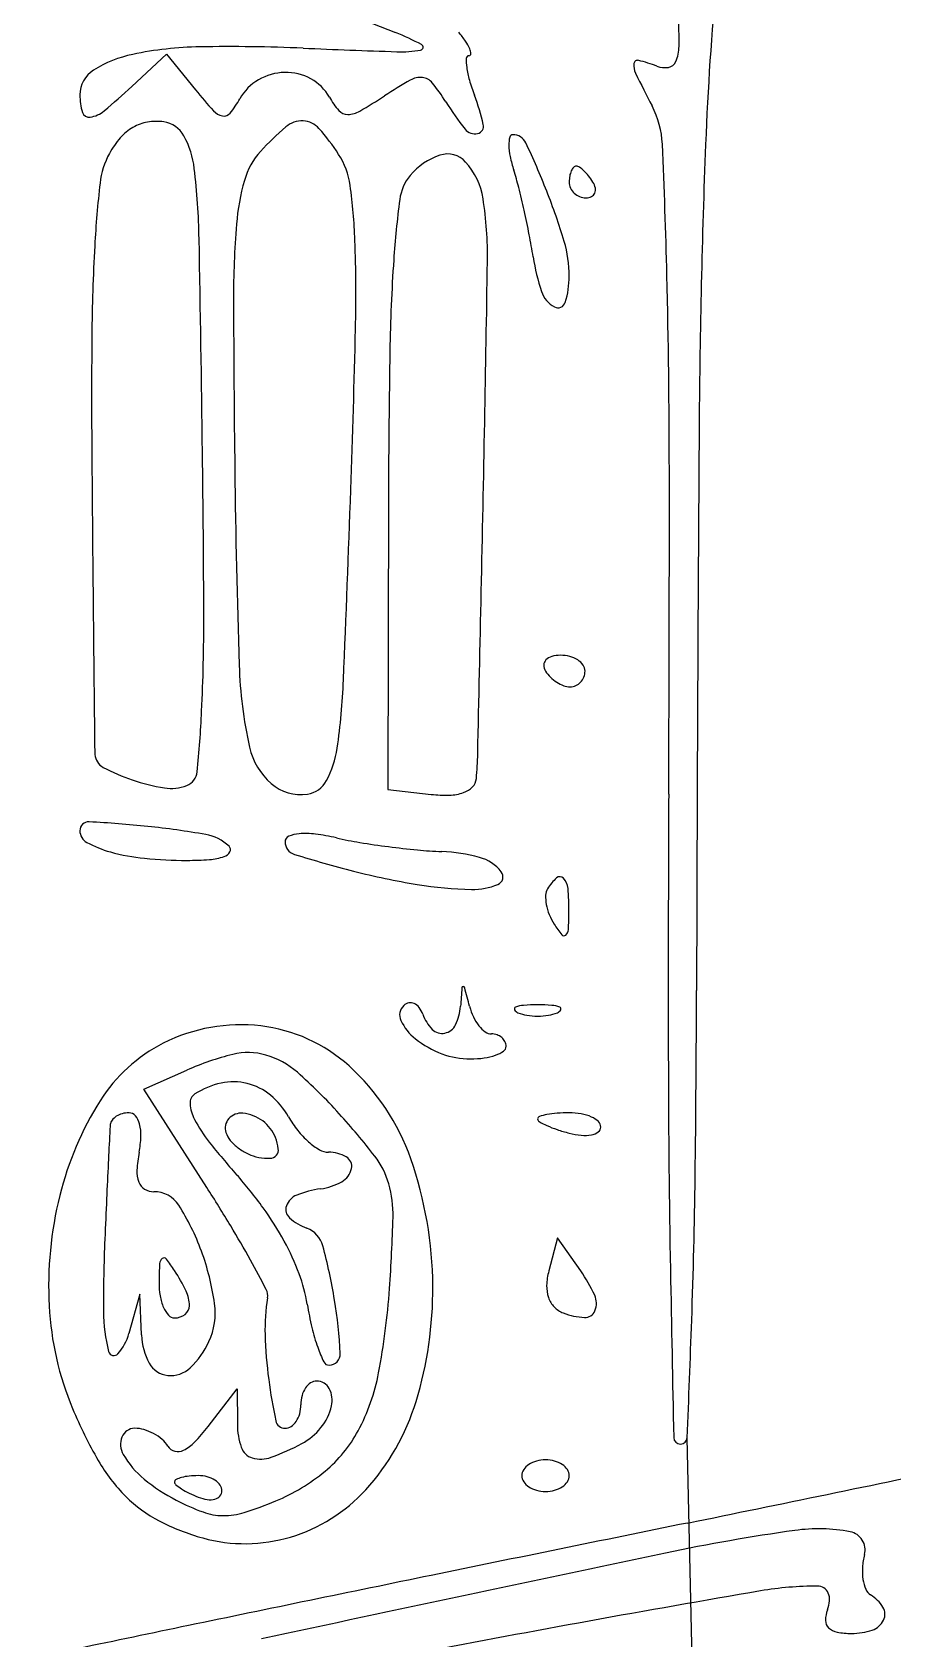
# Model space of a CAD drawing. Extents: x 0.12 to 1.64, y 0.04 to 1.72.
# Drawn here: x 0.6 to 0.873, y 0.613 to 1.122 of the extents above; entities that cross this region are included whole.
import ezdxf

# ---------------------------------------------------------------- set-up
doc = ezdxf.new("R2010")
doc.units = 0
doc.header["$MEASUREMENT"] = 0
for name, color, linetype in [('Outline', 30, 'Continuous'), ('Plate', 2, 'Continuous'), ('Silk', 7, 'Continuous')]:
    doc.layers.add(name, color=color, linetype=linetype)

msp = doc.modelspace()

# ---------------------------------------------------------------- linework, layer by layer
at = {"layer": 'Outline', "linetype": 'Continuous'}
msp.add_line((0.8096384600000002, 0.5765426950000001), (0.8073720148772157, 0.6770284320231857), dxfattribs=at)
at = {"layer": 'Outline'}
for centre, radius, start, end in [((1.786344173865195, 1.048939267192829), 0.9738930271683924, 174.6459927027518, 177.7647532292767), ((3.574863369704678, 0.9791302743390055), 2.763774087286439, 177.7647714859905, 179.6009473391434), ((39.09483309188567, 0.7317383325867316), 38.28460532527267, 179.6009487359693, 179.8697804101469), ((-4.858179103117315, 0.831635901490597), 5.668520394502987, 359.2725030351122, 359.8697528887374), ((-1.205542816976685, 0.785255185340701), 2.015589651981064, 357.9806088346221, 359.2725003875831), ((-5.412964426180889, 0.9335979416783086), 6.225625539111722, 357.6380663767809, 357.9806948830082)]:
    msp.add_arc(centre, radius, start, end, dxfattribs=at)
at = {"layer": 'Plate'}
for centre, radius, start, end in [((-2.021706944582161, 14.54959905941153), 14.18461914304527, 281.5051473441934, 281.8695481948162), ((9.473615555670431, -41.92580994379272), 43.44882827652241, 101.5051304485575, 101.6144507875772), ((0.9256655643503569, 0.0456311383990328), 0.6078563101076027, 97.96436251881543, 101.883928380958), ((0.8489592545423493, 0.5938986767716257), 0.0542489116766651, 79.34665188678831, 97.9643046278504), ((0.8579098283564398, 0.6414805891754592), 0.0058324768677334, 345.344967853838, 79.3466302628979), ((8.028229493547181, -33.70515622818281), 35.09788475649362, 101.8839994768101, 102.0975980809892), ((0.8849800933391286, 0.6344015576772529), 0.0221480866216901, 165.345008546489, 175.9291753205927), ((7.756732881087209, -33.5724440778759), 34.92085035629111, 101.6144713661246, 101.7432722649097), ((0.8804132791669044, 0.6347265414482525), 0.017569723799268, 175.9290704840328, 188.5200839302529), ((0.8755966615411112, 0.63400499743546), 0.0126993612753646, 188.520219966019, 203.1784616551218), ((1.778570273938854, -4.914430220393079), 5.62337597192066, 99.70470739263156, 100.2668924536207), ((0.8486101897364839, 0.5233704987256084), 0.1066285226479181, 90.009196434011, 99.70472967337201), ((0.8485937076759466, 0.6260464970842622), 0.0039525229663737, 58.06374874808891, 90.00917127161765), ((0.8488236747427649, 0.626415408900666), 0.003517803769761, 23.20630441311058, 58.0639659315841), ((0.8473289600735263, 0.6257745758216552), 0.0051440998613713, 355.5302838303334, 23.20633373465851), ((0.8675360411391569, 0.6305537895926837), 0.0039309841827505, 203.1783587166134, 238.2825178260072), ((0.8591701189782975, 0.6170174323778), 0.0119819545857648, 31.58089818771252, 58.28255531462254), ((0.8607537550716322, 0.6190672464174294), 0.0095816493925036, 159.0064208103239, 179.5586095450745), ((0.8422375334548533, 0.6261725886877099), 0.0102510597451711, 339.0063613895822, 355.5301916451083), ((0.8657643140677869, 0.6210711804192117), 0.0042413937493986, 333.8139217113075, 31.58087488808067), ((6.607259145544968, -28.04294600986088), 29.27313942595265, 101.7432457484103, 101.8828182500493), ((1.529445234292064, -3.539038031717022), 4.225603830970758, 100.2669614471354, 101.0012616447007), ((0.8544165318539745, 0.6191160579523415), 0.0032442381958013, 179.5584399468133, 225.5931446180108), ((0.8557347582271791, 0.620461875588249), 0.0051281028087957, 225.5932332875636, 259.7741216494489), ((0.8640207962718554, 0.6219285740637464), 0.0061843240534532, 288.5563199733811, 333.8138994303867), ((0.859465045683324, 0.6411400750796047), 0.0261400750796063, 259.7740150681289, 270.0000204209901), ((0.859465065133688, 0.6354998054012413), 0.0204998054012439, 269.9999716769232, 288.5563787702101)]:
    msp.add_arc(centre, radius, start, end, dxfattribs=at)
at = {"layer": 'Silk'}
for p, q in [((0.6975, 1.129239219999998), (0.715, 1.122363189999999)), ((0.631443225, 1.105271434999999), (0.64246832, 1.11554287)), ((0.64246832, 1.11554287), (0.6516724800000002, 1.10417621)), ((0.712758365, 0.97579284), (0.7125, 0.8825000000000001)), ((0.7125, 0.8825000000000001), (0.7262500000000001, 0.8809178899999999)), ((0.63530485, 0.7875), (0.6489024250000001, 0.79352448)), ((0.65519414, 0.756375135), (0.63530485, 0.7875)), ((0.7662729300000001, 0.7404077), (0.76352458, 0.7298979950000001)), ((0.7736464600000001, 0.72988051), (0.7662729300000001, 0.7404077)), ((0.6340031999999999, 0.7225000000000003), (0.6305380750000003, 0.710050405)), ((0.6345016000000001, 0.7095833350000001), (0.6340031999999999, 0.7225000000000003)), ((0.6556042700000001, 0.68056984), (0.6647776400000001, 0.6925)), ((0.6647776400000001, 0.6925), (0.66488882, 0.68125))]:
    msp.add_line(p, q, dxfattribs=at)
for centre, radius, start, end in [((1.786344173865193, 1.048939267192852), 0.9738930271683924, 174.6459927027518, 177.7647532292767), ((0.6235021370291021, 1.119849220988254), 0.1812805382916425, 359.4144936675604, 2.615973569689495), ((0.6878305323634121, 1.053214848198684), 0.074294502794804, 61.53991636961613, 68.54935829975133), ((0.7038481112089082, 1.096646246854752), 0.0404827954438416, 34.57380193641063, 39.69015247486396), ((0.6395148156450259, 1.078284449662702), 0.0379734312603113, 101.8157288373697, 122.1184957800452), ((0.6548552329659109, 1.004954879546603), 0.1128904136941335, 90.91509973439037, 101.8157595247747), ((0.6621720948376189, 0.5469219294934402), 0.5709818017401631, 87.63647731108998, 90.9151764873572), ((0.8642453279485792, 5.442778816293941), 4.329043529579275, 267.6364988877084, 268.0297767322638), ((0.7167017103365906, 1.153774614942177), 0.0375022961398207, 268.0297348486949, 279.5861148709111), ((0.7227920697402869, 1.117713105953382), 0.0009301085074796, 279.5860824627293, 61.53988823728928), ((0.7255698418790125, 1.111616399430433), 0.0141021386771216, 23.33843867403865, 34.57384057076858), ((0.7382359780686327, 1.115616343076014), 0.000616343076019, 270.0001795415805, 0.5277391711812474), ((0.7347664331939635, 1.115584401635907), 0.0040860349777438, 0.5275050155239019, 23.33833608865707), ((0.7918748894116096, 1.118128570922695), 0.0128989942272563, 337.3265700316428, 359.4144349276612), ((0.6242358491557848, 1.10262375549165), 0.0092358491557847, 122.1185078058491, 180.0000030500243), ((0.7526688728479201, 1.11346575760787), 0.0152975472681326, 177.2792299859891, 188.032625007047), ((0.7382359778317351, 1.114151635658539), 0.0008483643414628, 89.99985356239127, 177.278978733741), ((0.7658887295608399, 1.115331356699034), 0.0286483926151155, 188.0326102093265, 196.2910852758368), ((0.7959426354635446, 1.111867431253364), 0.0054804961072908, 173.2680490201156, 206.144786238317), ((0.7917043233442352, 1.112367712021913), 0.0012127601187328, 75.66167043962109, 173.2679202725108), ((0.779165321005864, 1.063312517586606), 0.0518451477844104, 69.00642211522735, 75.66163283656152), ((0.8003045788584406, 1.118400626835082), 0.0071596656050904, 249.0064358642338, 279.4853586574798), ((0.8009859860215371, 1.114322284582365), 0.0030247906067134, 279.4853951496189, 337.3264924338546), ((0.4848416061083574, 1.262629674808225), 0.2150666182772069, 309.8647966798763, 312.9732458694909), ((0.6795761065667244, 1.093631914928085), 0.0159163759682063, 120.0388252063546, 150.7674068378724), ((0.6802105701484766, 1.092534688560989), 0.0171838339505944, 91.0245971639257, 120.0387903013101), ((0.6802020051378646, 1.093013258650719), 0.0167051872226698, 61.52111796423169, 91.02457650730652), ((0.6811057054982279, 1.09467913475091), 0.0148099781253641, 29.23255488837389, 61.52111215753576), ((0.7962698274461939, 0.9729145933088638), 0.1546857654669512, 119.687082062603, 123.2338660028327), ((0.7228842697710978, 1.101640621800768), 0.0065107659340315, 84.37934556528066, 119.6871784492961), ((0.7230751595917646, 1.103580224271087), 0.0045617927001264, 38.64977896923953, 84.37939788033991), ((0.6769020603919234, 1.066655002730463), 0.0636839296332801, 31.98517639801198, 38.64977569459414), ((0.7998676374197912, 1.125261697986232), 0.0640486448369058, 196.2910439897205, 200.8168221869969), ((1.25789904281174, 1.338625334423928), 0.520089929503495, 206.1447728395513, 207.4226846617382), ((0.6339793588810197, 1.102623779393895), 0.0189793588810353, 180.000073641441, 197.0101394941196), ((0.7785688494083358, 1.206930770877204), 0.1632825414736185, 218.9988838543726, 222.0514224657946), ((0.6359947964032643, 1.118021239938602), 0.034025287700842, 321.4813956680749, 330.7673943479084), ((0.7155934390581914, 1.113979419326015), 0.0247109625363052, 209.2325900447446, 221.3875955159601), ((0.6195784870059536, 1.242579354215235), 0.167709819275246, 300.093775959502, 303.233846542247), ((0.8097272900116255, 1.149605721365538), 0.0929154424778651, 211.9852174383594, 218.5128787295254), ((0.6753632372221396, 1.077925065779216), 0.0691508387104396, 12.80464760407429, 20.81683225657205), ((0.6179344169158908, 1.097715246315343), 0.0022003881245335, 197.0102134485015, 279.1471792801027), ((0.6168296105071857, 1.104576561844001), 0.0091500822174078, 279.1472173936802, 309.8647696563806), ((0.6612001026642471, 1.101060573211573), 0.0052195114316903, 222.0513268560901, 258.8136603225963), ((0.6606701000676882, 1.098380525162202), 0.0024875596935962, 258.8137232191285, 321.4815195803843), ((0.6997873901051861, 1.100050587136279), 0.0036433677596225, 221.3875230020738, 271.2739919128606), ((0.6996919574588282, 1.10434176021252), 0.0079356018818776, 271.2740003438735, 300.0937660626464), ((0.7703692784358536, 1.085668938261514), 0.0291570181547498, 2.605473020240687, 27.42274101125346), ((0.6398205381528224, 1.078566156949261), 0.0159106191190585, 120.1472621192241, 139.0135128586193), ((0.6387114523396327, 1.080475786352776), 0.0137022813279247, 99.57254173740343, 120.1472374301552), ((0.6392232771826057, 1.077440692080062), 0.016780229006747, 81.89767931148242, 99.57245113566505), ((0.6403694224381674, 1.085491602391232), 0.0086481440474444, 28.60499151169678, 81.89766843258955), ((0.7349808834112083, 1.027948891871429), 0.0846082057016019, 130.3204392212115, 137.8553267791156), ((0.6853985117419406, 1.086372173801695), 0.0079812427456609, 87.74848310895212, 130.3205276733931), ((0.6854329430290309, 1.087248060324719), 0.0071046797332607, 41.60217381407053, 87.74843787925901), ((0.6418519429388253, 1.04855224504742), 0.0653856345026849, 32.56868176752263, 41.60206625076109), ((0.7400989634903085, 1.094195299742095), 0.0039299454648921, 218.5129701659605, 283.0889118178268), ((0.7404428312052481, 1.09271633475879), 0.0024115310197541, 283.0888311617942, 12.80473083427778), ((0.7521719743962173, 1.088945147017522), 0.0010548529824767, 89.99996720471881, 166.1127173431528), ((0.7521719738729477, 1.085469268027875), 0.0045307319721238, 25.03324001017201, 89.99998574726013), ((0.648941536177289, 1.070641117686224), 0.0279936175996546, 139.0134317067435, 151.3720558288446), ((0.6228772312534497, 1.07595259791266), 0.0285722339610336, 6.677626005350857, 28.6049479645693), ((0.6894854623498996, 1.069121627223593), 0.02324838599909, 137.8553063013858, 164.0323037951361), ((0.7603635587559314, 1.086919879359516), 0.0094930852267836, 166.1128056695248, 181.3554908671246), ((0.7707421050300962, 1.087165468423713), 0.0198745367993425, 181.355519388954, 191.9083547960624), ((0.4981522038308809, 0.966839272103914), 0.284886077034662, 21.68267026906524, 25.03308875753176), ((-1.147063384450955, 0.9984134138809873), 1.948573998188028, 1.381243693619804, 2.605528264555725), ((3.574863369704676, 0.9791302743390276), 2.763774087286439, 177.7647714859905, 179.6009473391434), ((0.6468834390538843, 1.071764500662597), 0.0256488888135932, 151.3719960206462, 173.4989147562816), ((0.6761660569456964, 1.070470611670512), 0.0246686452291557, 8.015565762957486, 32.56869449443708), ((0.7356227238590114, 1.063762263625122), 0.0207952397651646, 108.4725535292752, 140.3098597946345), ((0.731470614768633, 1.07619141267332), 0.0076908986538895, 41.96799558871593, 108.472599790098), ((0.7203780161656792, 1.06621479070197), 0.0226099713370508, 8.902954603390732, 41.96802421064757), ((0.7940348056675361, 1.092077533307703), 0.0436795422479799, 191.9083233785855, 197.7654267563988), ((0.7743607938814697, 1.076893830838675), 0.004058108526573, 137.6482218256008, 156.2032628146433), ((0.7722049150730566, 1.07885909512863), 0.0011409048713681, 90.0000036688648, 137.6482663976842), ((0.7722049152346045, 1.078142281341071), 0.0018577186589289, 55.44716576631486, 90.00000723566845), ((0.7665539714263792, 1.069936348591464), 0.0118211768043098, 46.64187432705482, 55.44710916465195), ((0.9668121828160599, 1.035307290142752), 0.3476481578874981, 173.4989481589608, 176.7888750019387), ((0.4237645029851648, 1.052641214102064), 0.2290449233069926, 1.081816785812204, 6.677585477339847), ((0.7358245186233052, 1.055862393060241), 0.0714470937297791, 164.0323087895238, 175.3694500410752), ((0.7310958138883145, 1.067519264550333), 0.0149123858799466, 140.3098705303194, 172.568322242817), ((0.6662099850095621, 1.05112259829125), 0.0905459824425444, 14.17392739880234, 17.76539120913577), ((0.7814098719469899, 1.074999991070733), 0.0114098719469932, 170.3417122088602, 179.9999551608279), ((0.7746925921901557, 1.075000002190159), 0.0046925921901562, 180.0000267414834, 203.9884127199476), ((0.776924305039527, 1.075763367286977), 0.00685981109808, 156.2033026224716, 170.3417515764392), ((0.7640809677157503, 1.067317453417284), 0.0154231705972853, 38.47753738447146, 46.64171016652352), ((0.7606251434528634, 1.064570736533148), 0.0198375986436721, 31.71754459346876, 38.47763129350208), ((0.7721477829245736, 1.071692155877336), 0.0062919043510149, 12.83158577884401, 31.71741286653767), ((0.5332595913318654, 1.05034661556702), 0.1689850792670159, 2.083410495512215, 8.015636217373709), ((1.023854053813948, 1.029332182938782), 0.3101506629484199, 172.5683547983556, 176.1226999664186), ((0.6272988696370922, 1.05163389901356), 0.1168242479670495, 359.1079886062334, 8.903036350300852), ((0.4959633333214568, 1.00812613598567), 0.26613817526956, 12.56666306129754, 14.17389791944529), ((0.5878809263082779, 1.002515268767763), 0.1883251098927404, 16.55989598864666, 21.68266045279807), ((0.7750328890930299, 1.075151423951304), 0.0050650576675217, 203.9883535374988, 226.6416911957642), ((0.7752097320324794, 1.07533871624983), 0.0053226461576369, 226.6417898499608, 248.6715257187384), ((0.7752950856390483, 1.075557351900521), 0.0055573519005221, 248.6716608234312, 269.9999934114726), ((0.7752950801484721, 1.074218875909727), 0.0042188759097309, 270.000065887709, 294.8764503505777), ((0.7761701398466446, 1.072331689838824), 0.0021386834326805, 294.876457383605, 336.2033906280052), ((0.7757564621319804, 1.072514115175875), 0.002590798744528, 336.2033710573442, 12.83168988675392), ((0.4775999603922889, 1.00403269812244), 0.2849522577312162, 10.97752388232036, 12.566654154572), ((0.9521314346563986, 1.038342434954855), 0.2884623716614242, 175.3694043116284, 180.1547398190179), ((1.210494592270949, 1.021635575492219), 0.5917137893458766, 176.7888470480482, 179.5473910172929), ((-11.00915167445217, 0.8367482476746182), 11.66399932169709, 0.7494985131563227, 1.081813801434699), ((0.2349405108119876, 1.039494392270624), 0.4675014851020924, 358.650485802643, 2.083392144578763), ((0.5696162503959249, 1.02188150275155), 0.191220846493014, 8.834692669584099, 10.97749238185974), ((0.7312983132326706, 1.045160571856649), 0.0387016867673364, 3.42624930597e-05, 16.55988713430929), ((1.276959184010572, 1.012178300751717), 0.5638364185711378, 176.1227358250702, 179.0517657742959), ((-15.30533741116963, 1.299695987500822), 16.05139150460201, 358.9260378499475, 359.1080092074407), ((0.8260164784205207, 1.061733185439882), 0.0682579263270816, 188.8345632723939, 198.3068047348773), ((0.7415604060536279, 1.045160604657983), 0.0284395939463736, 342.9924218442631, 359.9999805425577), ((-1.850584939774106, 0.9814478647026977), 2.652300087415481, 0.0453999427988239, 1.381293208073793), ((0.7693499628297984, 1.042985067042194), 0.0085705245353546, 198.306844263084, 241.9566424603671), ((6.144108158933003, 1.052363393903004), 5.480458027738169, 180.1547278274496, 180.7162253432166), ((0.766452985671163, 1.037546581253653), 0.0024085764400032, 241.9566815845085, 342.992371779034), ((3.127861021920538, 1.006485779713361), 2.509140070029679, 179.5473176726684, 180.4906300595674), ((-3.775401921378976, 1.133969665113572), 4.478956582770527, 357.9979989135317, 358.6504814877512), ((4.0305319617877, 0.9666038976848943), 3.317786321661245, 179.0517806651136, 179.8413133834156), ((-18.95115416087917, 1.368050022019718), 19.69784896992954, 358.7699403208995, 358.9260140001662), ((39.09483309188567, 0.7317383325867537), 38.28460532527267, 179.6009487359693, 179.8697804101469), ((-4.251279325041279, 0.925158431122316), 4.905548681836471, 0.14120184409481, 0.7494524112936235), ((43.32233398047814, 1.350658894446167), 42.70508652671964, 180.4905965332465, 180.5359747900278), ((3.85259651368579, 1.023719056007684), 3.188767359609303, 180.7162643958486, 181.8293980471763), ((-17.48004949623343, 0.9690430680705887), 18.28176956659287, 359.7241491764216, 0.045463697405424), ((-7.776287208970765, 1.273821218155779), 8.482285390319799, 357.5902983969323, 357.9980147338286), ((24.18292801396856, 1.171616560062029), 23.56484313985675, 180.5359819280311, 180.6067995092553), ((-62.52063278456623, 2.303595425278578), 63.27737068301477, 358.7233923059041, 358.7699164782299), ((0.0525079053732797, 0.93576469375568), 0.6017483823934046, 357.2889523753275, 0.1412181939256994), ((79.1338019066269, 1.753547882424058), 78.51879828077311, 180.6067587407056, 180.6253225732273), ((0.8053144332644958, 0.9263894037917862), 0.1399313294403014, 181.8294606353471, 192.5972623866501), ((0.7643416555279683, 0.9218993193008966), 0.0023813707725523, 136.7415446456333, 180.0259679798823), ((0.7655740532625132, 0.9218998737493624), 0.0036137686318142, 180.0259028609661, 211.7175330783496), ((0.7654742998518252, 0.9208335184409197), 0.0039366246545578, 105.1310776820369, 136.7415407653358), ((0.7672049232501934, 0.9144333992963126), 0.0105666007036906, 90.0000447354138, 105.1311507829727), ((0.7672049066678986, 0.9128962488247498), 0.0121037511752531, 75.74416295068957, 89.99996055815652), ((0.7680683022150016, 0.9162944369466915), 0.0085975945354476, 57.32276062583494, 75.74414470916821), ((0.7694505741076736, 0.9184494401187224), 0.0060373769164382, 34.93697373033324, 57.32270499365309), ((0.7716702125875142, 0.9200000032231475), 0.0033297874124877, 359.9999445391755, 34.93709420556083), ((0.4805154548951811, 0.9263583682799706), 0.2181749928199595, 351.8852066936926, 357.5902292941525), ((0.7710993447507378, 0.925314693945663), 0.0101091395221408, 211.7175062738049, 225.6369911513626), ((0.7729568123151768, 0.9272139574744159), 0.0127657139525443, 225.6370813941575, 237.322617232351), ((0.7699574471039106, 0.9199131986593576), 0.0050262671635635, 316.7416124856786, 338.7481867776318), ((0.7697342466429214, 0.9200000041378698), 0.0052657533570802, 338.7481925129493, 359.9999549765342), ((0.7723280644829114, 0.9262337593820807), 0.0116011916742944, 237.322692489432, 249.5103787995801), ((0.7702950830434147, 0.9207932916704903), 0.0057932916704909, 249.510352028002, 270.0000193506721), ((0.7702950865661188, 0.9194008963822566), 0.0044008963822571, 269.9999796105168, 294.073594473572), ((0.7701450684047435, 0.9197366514745082), 0.004768642124012, 294.0737405059213, 316.741602953397), ((0.2877668086237461, 0.9246246809292344), 0.3662258750944525, 354.2691845222525, 357.2889556992791), ((0.6869827725855897, 0.8973500740845475), 0.0673068549501163, 180.6252296438228, 183.2034309577143), ((0.6247570171709126, 0.8938673845249457), 0.0049837150781964, 183.2035240217868, 241.8922040515258), ((0.6896202971611431, 0.9005344953438607), 0.0213834090892838, 192.5972384440046, 229.0745371804152), ((0.6655808328823034, 0.8999709469091538), 0.0312378639875376, 331.9305570759649, 351.8851443747548), ((0.6229158217933402, 0.8964607152525301), 0.118145238936898, 354.8803355981041, 358.7233762516998), ((0.6512576025160215, 0.9434821555375933), 0.0612323286279573, 241.8921308776588, 251.2655325047874), ((0.6470070665598623, 0.888572595552371), 0.0051811191679527, 290.8329128303742, 354.2691247678958), ((0.6511794325551925, 0.9432517685099595), 0.0609890412993676, 251.2655625310402, 261.1447943742212), ((0.6439232624085532, 0.8966767424931553), 0.0138521655685583, 261.1448632919454, 290.8329100456169), ((0.6850292513042388, 0.8952391712711222), 0.0143749742358494, 229.0744515935752, 278.1312914873674), ((0.6859014626770593, 0.8891346605359695), 0.008208467607755, 278.131228400733, 331.9305804177889), ((0.7316271556643466, 0.8955284632149938), 0.014862846088389, 271.7424990455147, 289.2226975436964), ((0.7340609096695069, 0.8885485866381921), 0.0074708344822698, 289.2226757108339, 315.2933506424428), ((0.7363334121346833, 0.8862992320592734), 0.0042733568082396, 315.2933878844203, 354.8802792393559), ((13.08652843088067, 0.8218917911993434), 12.28516256067282, 179.7242089005718, 180.1250497653214), ((0.7308543659489964, 0.920934171859384), 0.0402803053568606, 263.4362799521574, 271.7423628782606), ((0.6177942671573255, 0.8694170739470299), 0.0027942671573258, 87.0487194069077, 179.999978409101), ((0.5996644791748346, 0.5177573408316711), 0.3549210299957322, 84.04431511162323, 87.0487336719351), ((0.6192468147929199, 0.8694170705216228), 0.0042468147929223, 179.9999395801028, 241.5950633164902), ((0.6088517942684792, 0.6058247119004001), 0.2663757387286108, 80.05324905051557, 84.04429874933315), ((0.652381562832611, 0.8540430427263745), 0.014369428273337, 46.62533509059715, 80.05324962724919), ((0.6818842926931992, 0.8658959778333406), 0.0018842926932005, 113.2738212856867, 179.9999341182827), ((0.6841735562253475, 0.865895982250861), 0.004173556225348, 180.0000309004664, 252.7559181966758), ((0.6852547311285201, 0.8580600658644906), 0.0104143203385162, 94.36093207065862, 113.2738469056417), ((0.6863792238143749, 0.8433146542722493), 0.0252025469673286, 82.63701299403601, 94.36095125637355), ((0.6803111968656486, 0.7963559525805584), 0.0725516822880469, 77.3092356176984, 82.63701235254884), ((0.724801501716394, 0.9939226878595343), 0.1299625199658263, 257.3091580029217, 260.660722162014), ((0.7477135768572665, 1.133239271841919), 0.271150599348547, 260.6607154644875, 262.5942875532318), ((0.6342215174118863, 0.8971064640532208), 0.0357260815041109, 241.5950351022038, 254.4791831071741), ((0.6417889445659029, 0.9243553221319144), 0.0640062197697568, 254.4791939908675, 264.3858765950747), ((0.6489089423834687, 0.9967875110008447), 0.136787511000845, 264.3859045301499, 269.9999969073084), ((0.6545448686574169, 0.8796192465939412), 0.0193998551941058, 274.4586032967845, 288.59271431741), ((0.6596999538260074, 0.8642947824326135), 0.0032315496265084, 288.5926732293114, 330.8181823592993), ((0.6612497959074064, 0.8634292455118036), 0.0014563976221658, 330.8183471049213, 46.62536318081904), ((0.7972012868532279, 1.230039558709991), 0.3854553577414069, 252.7560057909646, 255.6492889421718), ((0.747947933951795, 1.135042096890329), 0.2729685931335064, 262.5942816783948, 264.5251037651974), ((0.7351719346724722, 1.001747904153664), 0.1390635223749712, 264.52517319696, 267.7234451608732), ((0.7275243275521747, 0.8093759438554878), 0.0534603904349191, 74.77213711335854, 87.72345112032232), ((0.7381051918778362, 0.8482453264549661), 0.0131766022125832, 38.11628726920434, 74.77208116109252), ((0.6489090511270428, 0.9518971632813013), 0.0918971632813746, 269.9999275974448, 274.4585809375069), ((0.7611833032967849, 1.089257170974536), 0.2401385457895393, 255.6493523249946, 260.5792374179151), ((0.7464288655246435, 0.854775742750332), 0.0025969103470641, 292.6620053091931, 38.11627433789336), ((0.7412171789563055, 0.9689232402069663), 0.1181594450587229, 260.5793175188484, 268.959328534705), ((0.7394473738704344, 0.8714967344760806), 0.0207168659212446, 268.9594359961162, 292.6619393795064), ((0.7666531646366892, 0.848830740131642), 0.0041476084929011, 148.2824761756786, 178.183686494806), ((0.7763564521781581, 0.8428337704696279), 0.0155545114134813, 131.7002912459789, 148.2824868478048), ((0.7670441739729941, 0.8532855314299133), 0.0015560174751588, 43.11450729261879, 131.7001931334292), ((0.7642216669628736, 0.8506429401105869), 0.0054225190855496, 5.056866845827881, 43.11447009482761), ((0.6922938681059067, 0.8442782659670749), 0.0776313642872294, 359.610110626718, 5.056767686834803), ((0.7758335009468813, 0.8485396218584776), 0.0133325594790088, 178.1836946068479, 190.7130142795852), ((0.7796149790173095, 0.849255029700155), 0.0171811156728382, 190.7130159357705, 201.9436165396414), ((0.7813933773454185, 0.84997151827632), 0.0190984201591375, 201.943627565846, 212.3176150932071), ((0.6540242140724855, 0.8445387422430982), 0.1159019047554047, 356.7724841294027, 359.6100844885063), ((0.7950546552775429, 0.8586136941511274), 0.0352637447333564, 212.3176079031371, 218.9299972788749), ((0.7683246585090834, 0.837022192453243), 0.0009026377545141, 218.9301267529766, 310.500848367356), ((0.7673635501690113, 0.8381474876494007), 0.0023825088704605, 310.5006038969252, 356.7724832643452), ((0.7364038129485115, 0.819589047675308), 0.000410952324697, 89.99971397746643, 175.7231191815298), ((0.7364038151251832, 0.8195010127376278), 0.0004989872623721, 15.08618438578364, 90.00001437406117), ((0.7198957153631927, 0.8115057543718901), 0.0033884562877838, 101.765530381452, 132.8962481168411), ((0.7197685196080138, 0.8121164240462841), 0.0027646805176986, 65.51318448485095, 101.7654576805373), ((1.430257993306634, 0.7677025768438722), 0.6962024652477699, 175.7233767542408, 176.2076399619784), ((-0.0268766870898064, 0.6137498253080588), 0.7910245568616384, 14.6454473851454, 15.08616597791188), ((-4.858179103117318, 0.831635901490619), 5.668520394502987, 359.2725030351122, 359.8697528887374), ((0.7203642134600048, 0.8110015173894044), 0.0040767479419574, 132.8961833018789, 205.4244594828336), ((0.7192617874243256, 0.8110038114139669), 0.003987253368518, 36.53244145479892, 65.51325559998025), ((0.7158642733287998, 0.8084868053249692), 0.0082155416369959, 19.65389071836592, 36.53243943725998), ((0.73594213702023, 0.8156574723541572), 0.0131043804091907, 199.6537881345728, 224.6889325518532), ((0.7200371208320407, 0.8147802806412509), 0.0155769934986935, 333.9149652451086, 356.2076213706169), ((0.7569539913285214, 0.8185864727576339), 0.0191288758707819, 194.6454090467311, 205.3306567962635), ((0.7529637712050559, 0.8166977110008655), 0.0147142096764769, 205.3307250245655, 218.3389227816613), ((0.7532332231842581, 0.812911079101379), 0.0006023948742573, 111.9745711797998, 208.3524907505085), ((0.7545244331198953, 0.8136078439354545), 0.0020696045838359, 208.3523270571794, 248.0255089804817), ((0.7561251028424953, 0.8057442490732004), 0.0083306819167088, 94.00816205349187, 111.9745181410115), ((0.7585337692299815, 0.8235440655450726), 0.0127842336450334, 248.0255632047681, 261.3001107972163), ((0.7600000073309907, 0.7504449808816404), 0.0637655441183601, 90.00000658717516, 94.00823978532095), ((0.7599999854950861, 0.8331258568099922), 0.0224775568099969, 261.3000726808188, 270.0000369733401), ((0.7599999926690097, 0.7504449808816404), 0.0637655441183601, 85.99176021467908, 89.9999934128248), ((0.7600000145049143, 0.8331258568099922), 0.0224775568099969, 269.9999630266599, 278.6999273191812), ((0.7614662307700187, 0.8235440655450726), 0.0127842336450334, 278.6998892027837, 291.9744367952318), ((0.7638748971575048, 0.8057442490732004), 0.0083306819167088, 68.02548185898848, 85.9918379465081), ((0.765475566880105, 0.8136078439354545), 0.0020696045838359, 291.9744910195184, 331.6476729428206), ((0.7667667768157421, 0.812911079101379), 0.0006023948742573, 331.6475092494915, 68.02542882020015), ((0.665963390333547, 0.7535439114360841), 0.0543571508190857, 83.31887946812701, 116.8203746773471), ((0.6664072412317239, 0.7573334685462056), 0.0505416892863734, 47.94139160504772, 83.31881880958304), ((0.7315097928503757, 0.8162996534839742), 0.0164175009993535, 205.4244402500051, 231.3795048844113), ((0.7296965410843356, 0.8094793112472288), 0.0043193281465563, 224.6887797692448, 281.7885271664419), ((0.7295635764139397, 0.8101164097092189), 0.0049701538174105, 281.7885384649496, 333.914898112126), ((0.7496038162800619, 0.8140404736715628), 0.010430495479402, 218.3389370728919, 233.6756260829695), ((0.7453666167203389, 0.8082773628367865), 0.0032773628367883, 233.6755984365065, 270.0000573359576), ((0.7453666283232989, 0.7995859421893385), 0.0054140578106682, 70.92329231859343, 90.00008808363457), ((0.7456006200538035, 0.8002625803555629), 0.0046981029672021, 49.7057569427191, 70.92320899280031), ((0.6642712136073258, 0.7568908787100171), 0.0506067305752339, 116.8203668585612, 147.8464621552715), ((0.7404418236757501, 0.8274804809992709), 0.0307280592900427, 231.3795873021755, 249.4871586260068), ((0.7430900542993255, 0.8084494046732636), 0.0107901391638027, 289.5193691554922, 304.5188071341392), ((0.7460010442214629, 0.8007348101022964), 0.0040789580348154, 26.73682277545668, 49.70603320632086), ((0.7481643633723749, 0.8010714304864301), 0.0018356366276252, 304.5187722479856, 359.9999848170455), ((0.7466692510554378, 0.8010714352201166), 0.0033307489445663, 359.999910203184, 26.73661006574977), ((0.6843356275681245, 0.7135497575660396), 0.0874726704326715, 103.7978342765185, 113.8959779848419), ((0.668335559633985, 0.7787009790014631), 0.0203855343451576, 74.01670754868717, 103.7978225723307), ((0.6668732918794857, 0.7735958503946696), 0.025695954768977, 48.48730614570135, 74.01669336940918), ((0.6524936000716496, 0.7419127260861754), 0.0713115883795488, 19.23162311452363, 47.94130004604656), ((0.7386150218679969, 0.8225978970134278), 0.0255149190442216, 249.4872239857492, 270.3031055418848), ((0.7385774696789511, 0.8296896831802415), 0.032606804632819, 270.3031669454465, 277.9003243963808), ((0.7405181687430499, 0.8157044304375585), 0.0184875409433029, 277.9003115856445, 289.5193273863214), ((4.84634040061791, 0.8039108319095035), 4.044954912260989, 180.1250997377305, 181.042744038537), ((0.6651137640686455, 0.7644596555049751), 0.0255104424348248, 102.1449028545777, 122.4347085451381), ((0.663628699903617, 0.7713605057930825), 0.0184516075257874, 76.28082062379312, 102.1449261473465), ((0.5728641114595824, 0.6673851590327701), 0.1675354308071881, 42.0959156991593, 48.48732133740819), ((0.653221649216913, 0.7831735668327433), 0.0033376466519218, 122.4347474345484, 184.8341060412787), ((0.6636631139710159, 0.7715013987611271), 0.018306572508747, 50.29594562374818, 76.28087563947513), ((0.6594389560830473, 0.7664141360139856), 0.0249189663355477, 29.67233215710583, 50.29590522602006), ((0.7088027732555731, 0.728898329189737), 0.103205614910829, 147.8464922509939, 166.0560944033792), ((0.6301468025991152, 0.7731844634020023), 0.0067589706371571, 104.7820460562249, 122.2861688713406), ((0.6305828854483614, 0.7715318039179059), 0.0084681960820943, 90.00000303361104, 104.7819502400146), ((0.6305828874375259, 0.7773569371931263), 0.0026430628068749, 39.91260783475347, 90.00005284019016), ((0.6631005242799775, 0.7840090262018787), 0.0132517862953329, 184.8340404015889, 207.3130663809244), ((0.6660806544146048, 0.77461207902907), 0.0052726137596166, 84.1330977440767, 137.7474970863822), ((0.6653081052164206, 0.7670936412187112), 0.0128306385923187, 53.5236692003919, 84.13317110489449), ((0.5282226927871388, 0.6270540461823632), 0.2276973367345261, 37.6884025580568, 42.09596718287303), ((0.7668878252760755, 0.7588281736630486), 0.020983939131038, 100.8509482842087, 107.5860756724076), ((0.7681709401756797, 0.7521344068889582), 0.0277995753794225, 94.13422224563992, 100.8510307711373), ((0.7699999961822438, 0.7268299360130597), 0.0531700639869405, 89.99999588600615, 94.13424002298024), ((0.7700000159080044, 0.7578105699654043), 0.0221894300346016, 80.06545049004497, 90.00004107638229), ((0.7715057382009575, 0.7664073206428137), 0.013461811697795, 65.6204324820589, 80.06547895089489), ((0.684467625237078, 0.7706313985388062), 0.0600831254876879, 174.6342139100277, 177.1477935600082), ((0.6274262533612597, 0.7759890389108653), 0.00279069653036, 142.6669210239498, 174.6343696389323), ((0.6292570277849792, 0.7745926752301528), 0.0050932096181113, 122.2860169550322, 142.6667760486278), ((0.6276150949938986, 0.7748743710743465), 0.0065122909627947, 14.33068587350315, 39.91258519789865), ((0.6204243869000227, 0.7730373564531651), 0.0139339421004803, 357.7661417006037, 14.33078232683845), ((0.6907475765989318, 0.7982867396317475), 0.0443679011349518, 207.3130894905269, 218.4474335283694), ((0.6654788200549347, 0.7751587999592948), 0.0044595280494923, 137.7475456170468, 198.4156291205128), ((0.6659032816883387, 0.7678986867183434), 0.0118294726274993, 20.99358992869577, 53.52362497851835), ((0.7103609701050562, 0.7954269350909142), 0.0336881494639542, 209.6722971527374, 218.5223852697083), ((0.7068494640925748, 0.792631514966805), 0.0291998259299421, 218.522383055221, 228.3741638537339), ((0.7607849388163344, 0.7780831571887025), 0.0007849388163373, 107.5863658744907, 180.0001597620197), ((0.7610191631512038, 0.7780831550033063), 0.0010191631512038, 180.0000001858669, 240.3071233374589), ((0.7750510684955239, 0.802690834394456), 0.0293463983253181, 240.3071449534917, 245.6204909321823), ((0.7769263435671344, 0.8068286878459403), 0.0338893585693301, 245.6204207785508, 251.4910371103558), ((0.785041758345761, 0.8310708609931458), 0.05945384401146, 251.4911466991669, 255.3449559223395), ((0.773752971548826, 0.7713660080653356), 0.008017673687603, 46.6943469066762, 65.62046398119071), ((0.7781412665145278, 0.7754680944458451), 0.0018587334854807, 305.185833876362, 0.0001712077781555), ((0.7776193481971699, 0.7754680986716675), 0.0023806518028307, 3.19693346979e-05, 46.69430827954679), ((6.059701065418776, 0.5028322746804939), 5.441983431809491, 177.1478288942435, 177.2486694596789), ((0.6008059095218502, 0.7738026422984122), 0.0335673401014063, 349.17784392465, 357.766125885613), ((0.8488372485191156, 0.9238003679988448), 0.2462243235586755, 218.4474450351566, 221.5785791493022), ((0.6685005462155825, 0.7761649189959036), 0.0076443521428648, 198.415692912728, 220.1204444387859), ((0.6745156184354362, 0.7812337607511772), 0.0155103708658292, 220.1204762459191, 232.9054703923628), ((0.6616322761750614, 0.7662597444540871), 0.016404144182922, 8.325364112891942, 20.9936064481324), ((0.7024001415495577, 0.7876247407720718), 0.0225017471810688, 228.3742808208142, 239.2694526439912), ((0.7760164642557789, 0.7965583398455387), 0.0237807442110393, 255.3450514394175, 264.7285202470055), ((0.7748912453567729, 0.7843628897802704), 0.0115334947294167, 264.7285386383726, 280.8510494102836), ((0.7760193410840174, 0.7784777146394247), 0.0055411757786069, 280.8510167499127, 305.185716708483), ((4.288362857675669, 0.587957497458874), 3.668600971717131, 177.2486775372363, 177.425836052205), ((0.6744079559371449, 0.7597327852682823), 0.0413674456350439, 169.1778218320584, 177.0510593566459), ((0.6756313979671004, 0.7827093789208537), 0.0173603473375607, 232.9054711026961, 245.0588767998516), ((0.6743929460300327, 0.7800462775110053), 0.0144233637969586, 245.058723352529, 259.0241037601609), ((0.6748461016794689, 0.782382978418035), 0.0168035993253533, 259.0242139202629, 271.4820122404684), ((0.6752111615345652, 0.7682725047272483), 0.0026884040919843, 271.4820757173384, 319.6981154876787), ((0.675236969085881, 0.7682506028693267), 0.0026545555917248, 319.6983459969498, 8.32542471903281), ((0.6937499969953655, 0.773073908877346), 0.0055739088773468, 239.2694234670948, 270.0000308854849), ((0.6937499915948548, 0.7561357338819117), 0.0113642661180914, 60.21185724394271, 89.99995762336617), ((0.697699926835742, 0.7630360207573388), 0.0034134204165078, 347.8355397547801, 60.21185481948693), ((0.68771933043208, 0.7502754768196174), 0.0261466027037825, 16.02365890019317, 37.68843423117326), ((0.601813029379686, 0.7242326084339445), 0.1249875309036938, 0.3685183445279728, 19.23158221040255), ((0.6425986789670178, 0.7613714043208815), 0.0095159908211538, 177.0509931167662, 200.4947553925489), ((0.5653097846443359, 0.672262178496256), 0.1327997964515898, 35.77010280658983, 41.57865082781387), ((0.694906745463097, 0.7636381115195867), 0.0062707575451067, 299.1176034610737, 347.8355675208088), ((-1.205542816976687, 0.7852551853407232), 2.015589651981064, 357.9806088346221, 359.2725003875831), ((0.7244677291005512, 0.7250090165094494), 0.1193461723590601, 166.056147318104, 182.9834749260381), ((0.6378036650044111, 0.7595791203402419), 0.0043969634947137, 200.4947312786227, 238.4513437547421), ((0.6384484970941751, 0.7606293891525546), 0.005629389152555, 238.4513518782091, 269.9999786855402), ((0.6384484858388705, 0.745670457286232), 0.0093295427137725, 32.58496718560907, 89.99994373850107), ((0.1976433111628734, 0.4639923154265986), 0.5429921492537751, 31.0632506598194, 32.57927487315072), ((0.685739688569386, 0.748665873402026), 0.0056419827318547, 111.2609446295358, 160.9664683659041), ((0.6960358682490048, 0.722204194945021), 0.0340362029669102, 98.08321003023218, 111.26090725262), ((0.6885237834568584, 0.775097750379024), 0.0193881325401966, 278.0832987494243, 299.1175943497925), ((0.6793914289831013, 0.7478837957802247), 0.0348111327393666, 358.37982657129, 16.02361418112915), ((6.438368108092726, 0.4913001886339074), 5.820777826012937, 177.4258595505548, 177.5512227036261), ((0.583204956582741, 0.7103611434537785), 0.0748932153381116, 20.17608402300237, 32.58498136142818), ((0.5919094456211439, 0.6914252845972336), 0.1000161633473646, 28.58600026988496, 35.7701412900887), ((0.683719857669064, 0.7493626733400287), 0.0035053388636721, 160.9663739302297, 229.1072601961729), ((0.3875250822009941, 0.5783697058602267), 0.3213228586098675, 28.81764464694975, 31.06333814512148), ((0.6936049267556561, 0.7607772520145001), 0.0186052460541935, 229.107301440338, 249.0063897447163), ((0.1640400460726839, 0.7624606922865947), 0.5503686307737115, 356.0254868563059, 358.3798022098674), ((1.10272206569591, 0.7194807345010134), 0.4802549067421623, 177.5512477130099, 180.2951260763117), ((0.6073412342149862, 0.6998339641407015), 0.0824421486990937, 20.6899410534497, 28.586069774517), ((0.6839763355709155, 0.7356855369865452), 0.0082704666107206, 15.25281579759545, 69.00642414002739), ((0.6423871513595075, 0.7321099699630979), 0.0021379287337583, 127.2951604310379, 177.0218851114465), ((0.6416601765301398, 0.7330644287736183), 0.000938143743223, 38.18797520006956, 127.295186580417), ((0.604442953544222, 0.70378998435747), 0.0482891182068778, 32.87258957598452, 38.18799709385196), ((0.5782813444390719, 0.7085519206331276), 0.0801387128126838, 7.874145911960678, 20.17609698117743), ((0.5321885915846906, 0.6942953377825376), 0.1656002724790768, 9.163281709730695, 15.25284794632779), ((0.7723321295302555, 0.7253498718221111), 0.1322586276201033, 177.0219973932626, 179.6100523293585), ((0.5953268736210167, 0.6978988027450157), 0.0591431006074747, 25.64235464191461, 32.87251592821963), ((0.245086531649661, 0.5000062081433417), 0.4838946226329682, 27.57022465867466, 28.81765605142647), ((0.6383428330424651, 0.7115422913333159), 0.049303288496776, 9.085077943541515, 20.68992083659373), ((0.7837782480793237, 0.7246015571050691), 0.0209347396697995, 165.3450369406287, 178.089134434362), ((0.7329020417395046, 0.7013420364354426), 0.0497448700147175, 24.79408020849053, 35.00842045056423), ((17.72175020171166, 1.0382570306926), 16.92249721221025, 181.0427327450135, 181.2228706387065), ((0.6655212432418423, 0.726076855841858), 0.025445267334622, 179.6101237241368, 189.3498098296378), ((0.6390034405470632, 0.7188648245210075), 0.0106950194529369, 2.5660781979e-06, 25.64233273681474), ((0.6703476847700408, 0.7220460460781211), 0.0041564252967777, 350.7109389883206, 27.57019391173078), ((0.4853419758491428, 0.7401365237317832), 0.2282920892813629, 349.2510162523038, 356.0255289035002), ((0.6040580344519207, 0.7242469874966162), 0.1227424797844419, 343.0822631077603, 0.3685466744508445), ((0.77367068190653, 0.724938768175262), 0.0108215500026838, 178.0890796520308, 198.9699666633617), ((0.702683131734049, 0.7238736367039622), 0.0975320079303382, 182.9834763082877, 202.6764700543429), ((0.6554686038931551, 0.7244216999875998), 0.0152572793695401, 189.3498165713721, 203.6359774973055), ((0.6497370294869353, 0.7219133694515435), 0.0090008692765568, 203.6360934327446, 222.4361012278235), ((0.6462557850082292, 0.7188648267643061), 0.0034426749917711, 307.1614964622085, 359.999970636993), ((0.6360446513250994, 0.7165406681365433), 0.0218255949996012, 335.5045108556634, 7.874167808920972), ((0.7353870459660558, 0.711408198755661), 0.0617471580689367, 170.7109449724808, 181.5894241519028), ((0.7899593987344841, 0.7357868593886723), 0.1042394810250528, 189.0850926580177, 193.2356034810667), ((0.5377904094326837, 0.6951987488963712), 0.1599260751964955, 3.062106723348903, 9.16335303305809), ((0.7709924913128967, 0.724018179285074), 0.0079895562243975, 198.9700756427976, 223.9024025185715), ((0.7709400455726879, 0.7239677081015641), 0.0079167695770847, 223.9024166807443, 249.0064024335313), ((0.7724506494372853, 0.7196111059921902), 0.0061805351374119, 337.3825745164755, 24.79403291716597), ((0.6748015244077871, 0.7172765126036013), 0.0523286885099869, 180.2951072611925, 194.2970206226238), ((0.6449999989262333, 0.7175823983068299), 0.0025823983068302, 222.436243870561, 270.0000238237086), ((0.644999997775093, 0.7205215643961554), 0.0055215643961559, 270.0000230872577, 307.1615694910209), ((0.7760440512410895, 0.7372685603318301), 0.0221632970106184, 249.0064215501422, 266.8256259299933), ((0.7750057255606256, 0.7185466196994034), 0.0034125855237821, 266.8257294761247, 337.3825576602617), ((-5.412964426180892, 0.9335979416783308), 6.225625539111722, 357.6380663767809, 357.9806948830082), ((0.6149097773491551, 0.7144002734247215), 0.0162223624289372, 318.4363253927087, 344.4463687931262), ((0.6547664683033604, 0.7103652559892712), 0.0202799479236512, 182.2096644569466, 208.7372197552713), ((0.8089173432127514, 0.7134484393458733), 0.1353057550841841, 181.5893972328483, 187.6404877110315), ((0.7448368710418408, 0.7251739292539879), 0.0578856592687732, 193.2356507467485, 199.682704203088), ((0.6257605185888206, 0.7047788290713707), 0.0017202668253769, 194.2969019255951, 318.4363411887485), ((0.6318311072655424, 0.7184604806458241), 0.0264558901967301, 313.3240275124255, 335.5045296508195), ((0.7341359586691408, 0.7213461312142849), 0.0465207323689091, 199.68274977446, 205.8808707571456), ((0.6939412146678988, 0.703552001863543), 0.003552001863543, 270.0000053569773, 3.062120564183086), ((0.6435456904064024, 0.7042125703403936), 0.0074830187097158, 208.737139895546, 264.4176890562486), ((0.6437074970381702, 0.7058681530234188), 0.0091464896010623, 264.4177429188259, 313.3239981325634), ((0.6939412169917171, 0.7018451923674331), 0.0018451923674341, 205.8808107047761, 269.9999381544294), ((0.8564128479585681, 0.7198201064890882), 0.1832267433168806, 187.640565389619, 191.7844320783286), ((0.693240138376015, 0.6882825992646981), 0.0081382053275379, 146.3098339557351, 165.157646254277), ((0.6913494614819276, 0.6895430611228346), 0.0058658886212621, 123.7185035971766, 146.3098819024328), ((0.6900000034708373, 0.6915650663378476), 0.0034349336621542, 90.00005789466069, 123.7184409553841), ((0.689999997515363, 0.6904626599847804), 0.0045373400152204, 28.005404837601, 89.99996862495978), ((0.6870693613384188, 0.6889040500408857), 0.0078566612348056, 346.740857881057, 28.00545904603054), ((0.6465345094280484, 0.7095360978870632), 0.0642207055989491, 331.8396564045465, 349.2510418841886), ((0.6738067369568397, 0.6874999813038001), 0.011193263043176, 345.1576683052558, 9.5701615602e-05), ((0.6961932630431603, 0.6875000186962003), 0.011193263043176, 165.1576683052556, 180.0000957016156), ((0.6515677625472689, 0.7097963202861762), 0.0730836835191463, 317.5959146742006, 343.0822942929991), ((0.7463705489161744, 0.7421273488244478), 0.1448795361258102, 202.6764506318278, 209.9613317736825), ((0.6799999997756291, 0.683015570272146), 0.0030155702721459, 191.7845316461803, 270.0000042630461), ((0.676759861623985, 0.6867174007353019), 0.0081382053275379, 326.3098339557351, 345.157646254277), ((0.6776811977219844, 0.6911162432229956), 0.0175019406379073, 321.4783955125536, 346.740880185522), ((0.6323618376778942, 0.6756774382118336), 0.0043225617881671, 89.99996922036578, 158.6431398363183), ((0.6323618373800723, 0.669399420544543), 0.0106005794554573, 73.80678085650727, 89.99998583937843), ((0.6309498327741317, 0.6645372005549763), 0.0156636753694025, 61.72117123418998, 73.80669971315952), ((0.6311235933429181, 0.6648602503269184), 0.0152968594895548, 49.50733351126822, 61.72107272229704), ((0.6086724663398817, 0.7166568147039296), 0.0592018913386552, 316.1412873194703, 322.4424640321255), ((0.6882687747432455, 0.6814810499132494), 0.0233810963784555, 180.5662010086044, 198.7120347382306), ((0.6799999965291629, 0.6834349336621525), 0.0034349336621542, 270.0000578946607, 303.7184409553841), ((0.6786505385180727, 0.6854569388771656), 0.0058658886212621, 303.7185035971766, 326.3098819024329), ((0.6761419786397567, 0.692341503669775), 0.0194692887374457, 298.1549267338266, 321.4784820761594), ((0.6653860412748932, 0.6994447441699925), 0.0428381034931856, 309.5427386603948, 331.8397081872439), ((0.6343035303069634, 0.6749181826049053), 0.0064074213379773, 158.6431349754566, 210.0504726226366), ((0.6350446873351957, 0.6694524112220632), 0.0092584060632182, 31.71745012645732, 49.5074957601506), ((0.6458854746537286, 0.6761523885614596), 0.0034857049702842, 211.71757123875, 256.6297403342574), ((0.6460334140763077, 0.6767748042413692), 0.0041254606668979, 256.6297341025944, 296.2317493668968), ((0.6423079918725974, 0.6843352546857239), 0.0125539351147082, 296.2318071161497, 316.1413585248719), ((0.6711130501794821, 0.6756701390676101), 0.0052679638452995, 198.7120159168977, 253.4497693387928), ((0.6488551056291882, 0.743327360765685), 0.0772977511283551, 290.2682589330922, 298.1550022826399), ((0.80525819069464, 0.6771514957006559), 0.0021514957006558, 181.2228588694166, 269.9999815012668), ((0.8052581915909613, 0.677115620651838), 0.0021156206518384, 269.9999569131749, 357.6381470367617), ((0.6677765837317597, 0.6968217506221424), 0.0541623459583816, 209.9612891307911, 225.1448770671848), ((0.6535277892831074, 0.6860399464074388), 0.0286170085304695, 210.0505442565424, 230.5554443508089), ((0.6723288471882062, 0.6797613740556518), 0.0095360273515839, 253.4496799330763, 290.2682919916249), ((0.7604569388771654, 0.6636505385180727), 0.0058658886212621, 123.6901180975672, 146.2814964028234), ((0.7617174007353019, 0.6617598616239851), 0.0081382053275379, 104.842353745723, 123.6901660442649), ((0.7624999813038001, 0.6588067369568397), 0.011193263043176, 89.99990429838438, 104.8423316947442), ((0.7625000186962003, 0.6588067369568397), 0.011193263043176, 75.15766830525577, 90.0000957016156), ((0.7632825992646981, 0.6617598616239851), 0.0081382053275379, 56.30983395573511, 75.15764625427703), ((0.7645430611228347, 0.6636505385180727), 0.0058658886212621, 33.71850359717658, 56.30988190243281), ((0.6721459548470374, 0.7086702187141602), 0.0579217063388718, 230.5554753435476, 242.6556307429263), ((0.6458408763952938, 0.6630349448622787), 0.0008408763952936, 115.3830270189781, 179.9999906159079), ((0.6462140475027419, 0.6630349454476157), 0.001214047502742, 180.0000211247802, 230.1158586222254), ((0.6569115252480774, 0.6758361422451832), 0.0178965733774994, 230.115773318907, 237.1478830920603), ((0.6496950187758276, 0.6549119685076125), 0.0098318250853858, 104.6818664453241, 115.3831221135638), ((0.6511739586565533, 0.6492673888255182), 0.0156669380198579, 95.67075389311948, 104.6819420487554), ((0.6525000037918472, 0.6359127483583127), 0.0290872516416875, 90.00000746914255, 95.67067377166813), ((0.6525000060701946, 0.6534343508464726), 0.0115656491535292, 75.64401259199668, 90.0000300715097), ((0.6533226202260553, 0.6566485150650846), 0.0082478870051152, 57.14786432113317, 75.64393388520219), ((0.6546409982118365, 0.6586901340240398), 0.0058175930955693, 34.72365472124775, 57.14797594422496), ((0.6567574540872544, 0.6601569273023126), 0.0032425459127465, 359.9999593181428, 34.72370338964182), ((0.6530756733800605, 0.7143557295285728), 0.0621741486438856, 292.6765045218969, 309.5427443069265), ((0.7584349336621524, 0.6649999965291629), 0.0034349336621542, 146.2815590446159, 179.9999421053393), ((0.7584349336621524, 0.6650000034708371), 0.0034349336621542, 180.0000578946606, 213.7184409553841), ((0.7604569388771654, 0.6663494614819276), 0.0058658886212621, 213.7185035971766, 236.3098819024328), ((0.7645430611228347, 0.6663494614819276), 0.0058658886212621, 303.6901180975672, 326.2814964028235), ((0.7665650663378476, 0.6649999965291629), 0.0034349336621542, 5.78946606887e-05, 33.7184409553841), ((0.7665650663378476, 0.6650000034708371), 0.0034349336621542, 326.2815590446158, 359.9999421053393), ((0.6604230714938559, 0.6894309095182832), 0.0437364803130667, 225.1448340093809, 242.4078734585159), ((0.6799591058813219, 0.7237789321944414), 0.0749310729379513, 242.6555358746079, 249.7373312458474), ((0.6596256843882684, 0.6800393563309557), 0.0228999390935102, 237.1479710853531, 244.1118479467652), ((0.6656356051813935, 0.6924228077658193), 0.0366647136059842, 244.1118422809103, 249.0064493855423), ((0.6572664742478616, 0.6706130462519628), 0.0133043187062642, 249.0063065326413, 261.8127768073539), ((0.6562442143608987, 0.6635078918850549), 0.0061260017827841, 261.8128581067685, 284.6820061932575), ((0.656977054554163, 0.6607109153989145), 0.0032346124605336, 284.6819047507472, 318.1784648884109), ((0.6575961944313697, 0.6601569245108191), 0.0024038055686305, 318.178412770391, 1.1659846757e-05), ((0.6312267317312875, 0.7666479104513341), 0.1188473207522021, 287.5607700635646, 292.6764333952176), ((0.6665620174539302, 0.6961026573501823), 0.0527774262370361, 286.6655063531236, 317.5959676082001), ((0.7617174007353019, 0.6682401383760151), 0.0081382053275379, 236.309833955735, 255.157646254277), ((0.7624999813038001, 0.6711932630431603), 0.011193263043176, 255.1576683052557, 270.0000957016156), ((0.7625000186962003, 0.6711932630431603), 0.011193263043176, 269.9999042983844, 284.8423316947442), ((0.7632825992646981, 0.6682401383760151), 0.0081382053275379, 284.842353745723, 303.6901660442648), ((0.6604983056484331, 0.6710640479687883), 0.0187387090027321, 249.737358152999, 269.5768506699428), ((0.6605206089703052, 0.674082130503389), 0.0217568739458186, 269.576815583589, 287.5607104380665), ((0.6725174633939003, 0.7125730682387471), 0.0698484282617536, 242.4078642246188, 254.5644694687088), ((0.6672943162054211, 0.6936562007009617), 0.0502237207737042, 254.5644153207163, 286.6655810032859)]:
    msp.add_arc(centre, radius, start, end, dxfattribs=at)

doc.saveas('drawing.dxf')
